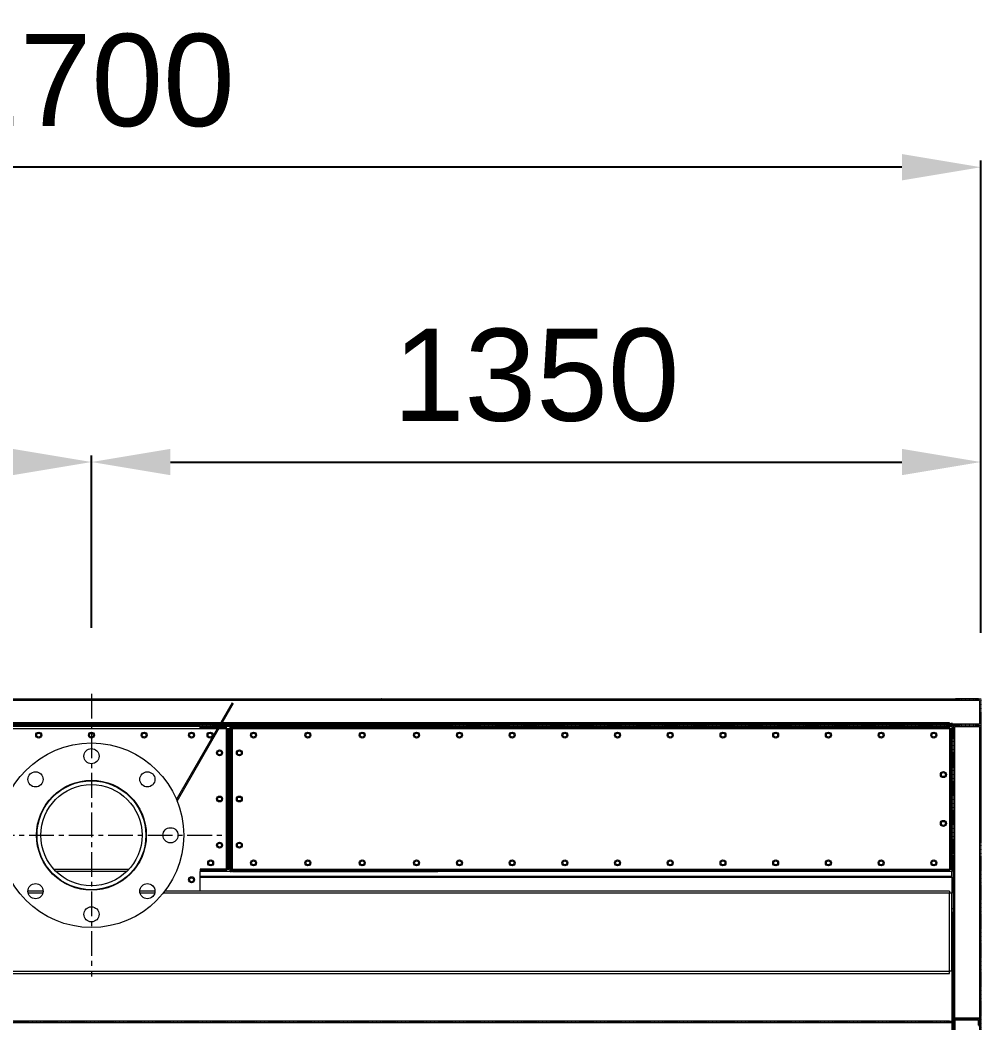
# Model space of a CAD drawing. Header units: millimetres. Extents: x -17070 to 42538, y -291348 to 31440.
# Drawn here: x 18517 to 19976, y 20036 to 21558 of the extents above; entities that cross this region are included whole.
import ezdxf

# ---------------------------------------------------------------- set-up
doc = ezdxf.new("R2010")
doc.units = ezdxf.units.MM
for name, pattern in [('CENTER', [2, 1.25, -0.25, 0.25, -0.25]), ('HIDDEN', [0.375, 0.25, -0.125]), ('HIDDENX2', [0.75, 0.5, -0.25])]:
    doc.linetypes.add(name, pattern=pattern)
doc.layers.add('center', color=1, linetype='CENTER')
doc.layers.add('HIDD', color=2, linetype='HIDDENX2')
doc.styles.get("Standard").update_dxf_attribs({"font": 'arial.ttf'})
doc.dimstyles.new('1.40', dxfattribs={"dimscale": 20, "dimtxt": 1.5, "dimasz": 1, "dimexe": 0.5, "dimexo": 0.5, "dimgap": 0.5, "dimtad": 1, "dimdec": 0, "dimzin": 0, "dimdsep": 46, "dimtxsty": 'Standard', "dimcen": 0, "dimclrd": 2, "dimclre": 2, "dimclrt": 3, "dimadec": 0, "dimazin": 0, "dimtfac": 1, "dimtdec": 0, "dimtmove": 0, "dimatfit": 0, "dimfxl": 1, "dimtolj": 1, "dimtzin": 0, "dimlwd": -1, "dimlwe": -1, "dimarcsym": 0})

# ---------------------------------------------------------------- blocks, each defined once
blk = doc.blocks.new('*D733')
at = {"color": 2, "transparency": 16777216}
for p, q in [((17275.5, 20627.7), (17275.5, 21344.3)), ((19975.5, 20627.7), (19975.5, 21344.3)), ((19855.5, 21334.3), (17395.5, 21334.3))]:
    blk.add_line(p, q, dxfattribs=at)
for points in [[(17395.5, 21354.3), (17395.5, 21314.3), (17275.5, 21334.3)], [(19855.5, 21354.3), (19855.5, 21314.3), (19975.5, 21334.3)]]:
    blk.add_solid(points, dxfattribs=at)
at = {"layer": 'Defpoints', "color": 0, "transparency": 16777216}
for p in [(17275.5, 21334.3), (17275.5, 20527.7), (19975.5, 20527.7)]:
    blk.add_point(p, dxfattribs=at)
at = {"color": 3, "lineweight": 5, "transparency": 16777216, "insert": (18625.5, 21465.7), "char_height": 140, "attachment_point": 5}
blk.add_mtext('\\A1;2700', dxfattribs=at)
blk = doc.blocks.new('*D745')
at = {"color": 2, "transparency": 16777216}
for p, q in [((17275.5, 20627.7), (17275.5, 20897)), ((18625.5, 20635.2), (18625.5, 20897)), ((18505.5, 20887), (17395.5, 20887))]:
    blk.add_line(p, q, dxfattribs=at)
for points in [[(17395.5, 20907), (17395.5, 20867), (17275.5, 20887)], [(18505.5, 20907), (18505.5, 20867), (18625.5, 20887)]]:
    blk.add_solid(points, dxfattribs=at)
at = {"layer": 'Defpoints', "color": 0, "transparency": 16777216}
for p in [(17275.5, 20887), (18625.5, 20535.2), (17275.5, 20527.7)]:
    blk.add_point(p, dxfattribs=at)
at = {"color": 3, "lineweight": 5, "transparency": 16777216, "insert": (17950.5, 21018.5), "char_height": 140, "attachment_point": 5}
blk.add_mtext('\\A1;1350', dxfattribs=at)
blk = doc.blocks.new('*D746')
at = {"color": 2, "transparency": 16777216}
for p, q in [((18625.5, 20635.2), (18625.5, 20897)), ((19975.5, 20627.7), (19975.5, 20897)), ((18745.5, 20887), (19855.5, 20887))]:
    blk.add_line(p, q, dxfattribs=at)
for points in [[(18745.5, 20907), (18745.5, 20867), (18625.5, 20887)], [(19855.5, 20907), (19855.5, 20867), (19975.5, 20887)]]:
    blk.add_solid(points, dxfattribs=at)
at = {"layer": 'Defpoints', "color": 0, "transparency": 16777216}
for p in [(19975.5, 20887), (18625.5, 20535.2), (19975.5, 20527.7)]:
    blk.add_point(p, dxfattribs=at)
at = {"color": 3, "lineweight": 5, "transparency": 16777216, "insert": (19300.5, 21018.5), "char_height": 140, "attachment_point": 5}
blk.add_mtext('\\A1;1350', dxfattribs=at)
blk = doc.blocks.new('435')
for p, q in [((-131382, 21088.8), (-131342, 21088.8)), ((-131382, 21088.8), (-131382, 21078.8)), ((-131380, 21078.8), (-131382, 21078.8)), ((-131380, 21086.8), (-131344, 21086.8)), ((-131380, 21086.8), (-131380, 21078.8)), ((-131344, 21086.8), (-131344, 21040.8)), ((-131342, 21088.8), (-131342, 21038.8)), ((-131342, 21088.8), (-131342, 21038.8)), ((-131382, 21038.8), (-131382, 21050.8)), ((-131382, 21050.8), (-131380, 21050.8)), ((-131380, 21040.8), (-131380, 21050.8)), ((-131342, 21038.8), (-131382, 21038.8)), ((-131344, 21040.8), (-131380, 21040.8))]:
    blk.add_line(p, q)
blk = doc.blocks.new('3')
at = {"color": 7, "lineweight": 20}
for p, q in [((17323.1, 20527.7), (19927.9, 20527.7)), ((19928, 20487.7), (18821.9, 20487.7)), ((19928, 20491.3), (18824, 20491.3)), ((19933.5, 20282.6), (19933.5, 18032.8)), ((19975.5, 18032.8), (19975.5, 20282.6)), ((18790.5, 20258.5), (19931.5, 20258.5)), ((18790.5, 20257.2), (19931.5, 20257.2)), ((19928, 20232.6), (18734.3, 20232.6)), ((19928, 20236.1), (18737.1, 20236.1)), ((19931.5, 20204.7), (19931.5, 18078.7)), ((17323, 20114.6), (19928, 20114.6)), ((17323, 20111.1), (19928, 20111.1)), ((19928, 20038.7), (17323, 20038.7))]:
    blk.add_line(p, q, dxfattribs=at)
at = {"color": 7, "lineweight": 20, "ltscale": 0.094267}
blk.add_line((18754.6, 20375), (18839.4, 20521.9), dxfattribs=at)
at = {"color": 7, "lineweight": 20, "ltscale": 0.095125}
blk.add_line((18755.5, 20372.6), (18841.1, 20520.9), dxfattribs=at)
at = {"color": 7, "lineweight": 20, "ltscale": 0.019444}
for p, q in [((19972, 20527.7), (19937, 20527.7)), ((19937, 20525.7), (19972, 20525.7))]:
    blk.add_line(p, q, dxfattribs=at)
at = {"color": 7, "lineweight": 20, "ltscale": 0.108889}
blk.add_line((19975.5, 20505.7), (19975.5, 20309.7), dxfattribs=at)
blk.add_line((19975.5, 20505.7), (19975.5, 20309.7), dxfattribs=at)
at = {"color": 7, "lineweight": 20, "ltscale": 0.217982}
blk.add_line((18821.7, 20491.3), (18429.3, 20491.3), dxfattribs=at)
at = {"color": 7, "lineweight": 20, "ltscale": 0.215672}
blk.add_line((18819.6, 20487.7), (18431.4, 20487.7), dxfattribs=at)
at = {"color": 7, "lineweight": 20, "ltscale": 0.183333}
for p, q in [((18790.5, 20485.7), (18460.5, 20485.7)), ((18790.5, 20482.2), (18460.5, 20482.2))]:
    blk.add_line(p, q, dxfattribs=at)
at = {"color": 7, "lineweight": 20, "ltscale": 0.015528}
blk.add_line((18790.5, 20485.7), (18818.5, 20485.7), dxfattribs=at)
at = {"color": 7, "lineweight": 20, "ltscale": 0.001111}
for p, q in [((18790.5, 20483.7), (18790.5, 20485.7)), ((18830.5, 20483.7), (18830.5, 20485.7)), ((18838, 20485.7), (18836, 20485.7)), ((19928, 20483.7), (19928, 20485.7)), ((18834, 20482.2), (18832, 20482.2)), ((19931.5, 20482.2), (19929.5, 20482.2)), ((18834, 20460.7), (18836, 20460.7)), ((18834, 20458.7), (18836, 20458.7)), ((18836, 20292.7), (18834, 20292.7)), ((18836, 20290.7), (18834, 20290.7)), ((18832, 20269.2), (18834, 20269.2)), ((18836, 20269.2), (18834, 20269.2)), ((19929.5, 20269.2), (19931.5, 20269.2)), ((18790.5, 20267.7), (18790.5, 20265.7)), ((18830.5, 20265.7), (18830.5, 20267.7)), ((18836, 20265.7), (18838, 20265.7)), ((19928, 20265.7), (19928, 20267.7)), ((19931.5, 20209.6), (19933.5, 20209.6))]:
    blk.add_line(p, q, dxfattribs=at)
at = {"color": 7, "lineweight": 20, "ltscale": 0.000833333}
for p, q in [((18790.5, 20482.2), (18790.5, 20483.7)), ((18830.5, 20482.2), (18830.5, 20483.7)), ((18839.5, 20485.7), (18838, 20485.7)), ((19928, 20482.2), (19928, 20483.7)), ((18830.5, 20482.2), (18832, 20482.2)), ((19928, 20482.2), (19929.5, 20482.2)), ((18790.5, 20269.2), (18790.5, 20267.7)), ((18830.5, 20269.2), (18832, 20269.2)), ((18830.5, 20269.2), (18830.5, 20267.7)), ((19928, 20269.2), (19928, 20267.7)), ((19928, 20269.2), (19929.5, 20269.2)), ((18839.5, 20265.7), (18838, 20265.7))]:
    blk.add_line(p, q, dxfattribs=at)
at = {"color": 7, "lineweight": 20, "ltscale": 0.014886}
blk.add_line((18790.5, 20483.7), (18817.3, 20483.7), dxfattribs=at)
at = {"color": 7, "lineweight": 20, "ltscale": 0.006053}
blk.add_line((18819.6, 20483.7), (18830.5, 20483.7), dxfattribs=at)
at = {"color": 7, "lineweight": 20, "ltscale": 0.005411}
blk.add_line((18820.8, 20485.7), (18830.5, 20485.7), dxfattribs=at)
at = {"color": 7, "lineweight": 20, "ltscale": 0.003056}
for p, q in [((18836, 20485.7), (18830.5, 20485.7)), ((18836, 20482.2), (18830.5, 20482.2)), ((18836, 20265.7), (18830.5, 20265.7))]:
    blk.add_line(p, q, dxfattribs=at)
at = {"color": 7, "lineweight": 20, "ltscale": 0.122222}
for p, q in [((18836, 20265.7), (18836, 20485.7)), ((18838, 20265.7), (18838, 20485.7)), ((18839.5, 20265.7), (18839.5, 20485.7))]:
    blk.add_line(p, q, dxfattribs=at)
at = {"color": 7, "lineweight": 20, "ltscale": 0.173056}
for p, q in [((19151, 20485.7), (18839.5, 20485.7)), ((18839.5, 20265.7), (19151, 20265.7))]:
    blk.add_line(p, q, dxfattribs=at)
at = {"color": 7, "lineweight": 20, "ltscale": 0.426667}
for p, q in [((18839.5, 20485.7), (19928, 20485.7)), ((18839.5, 20483.7), (19928, 20483.7)), ((19928, 20482.2), (18839.5, 20482.2)), ((18839.5, 20269.2), (19928, 20269.2)), ((19928, 20267.7), (18839.5, 20267.7)), ((19928, 20265.7), (18839.5, 20265.7))]:
    blk.add_line(p, q, dxfattribs=at)
at = {"color": 7, "lineweight": 20, "ltscale": 0.002}
blk.add_line((19928, 20491.3), (19928, 20487.7), dxfattribs=at)
at = {"color": 7, "lineweight": 20, "ltscale": 0.001944}
for p, q in [((19931.5, 20485.7), (19928, 20485.7)), ((19931.5, 20485.7), (19931.5, 20482.2)), ((19931.5, 20482.2), (19928, 20482.2)), ((19931.5, 20269.2), (19931.5, 20265.7)), ((19931.5, 20265.7), (19928, 20265.7)), ((19928, 20236.1), (19928, 20232.6)), ((19931.5, 20232.6), (19928, 20232.6)), ((19931.5, 20114.6), (19928, 20114.6)), ((19928, 20111.1), (19928, 20114.6))]:
    blk.add_line(p, q, dxfattribs=at)
at = {"color": 7, "lineweight": 20, "ltscale": 0.001124}
blk.add_line((19928.4, 20485.7), (19928.4, 20487.7), dxfattribs=at)
at = {"color": 7, "lineweight": 20, "ltscale": 0.000222222}
blk.add_line((19928.4, 20487.7), (19928.4, 20487.3), dxfattribs=at)
at = {"color": 7, "lineweight": 20, "ltscale": 1.34852e-06}
blk.add_line((19928.4, 20485.7), (19928.4, 20485.7), dxfattribs=at)
at = {"color": 7, "lineweight": 20, "ltscale": 0.000546891}
blk.add_line((19929.5, 20487.7), (19928.5, 20487.7), dxfattribs=at)
at = {"color": 7, "lineweight": 20, "ltscale": 0.000775013}
blk.add_line((19931.3, 20485.7), (19929.9, 20486), dxfattribs=at)
at = {"color": 7, "lineweight": 20, "ltscale": 4.29761e-05}
blk.add_line((19929.9, 20486), (19929.9, 20486), dxfattribs=at)
at = {"color": 7, "lineweight": 20, "ltscale": 0.00052914}
blk.add_line((19931.5, 20488.8), (19930.6, 20488.8), dxfattribs=at)
at = {"color": 7, "lineweight": 20, "ltscale": 0.000112069}
blk.add_line((19931.5, 20487.7), (19931.3, 20487.7), dxfattribs=at)
at = {"color": 7, "lineweight": 20, "ltscale": 0.001333}
blk.add_line((19931.5, 20491.2), (19931.5, 20488.8), dxfattribs=at)
at = {"color": 7, "lineweight": 20, "ltscale": 0.000765407}
blk.add_line((19931.5, 20489), (19931.5, 20487.7), dxfattribs=at)
at = {"color": 7, "lineweight": 20, "ltscale": 0.000392287}
blk.add_line((19931.5, 20485.7), (19931.5, 20486.4), dxfattribs=at)
at = {"color": 7, "lineweight": 20, "ltscale": 0.014405}
blk.add_line((18816.5, 20482.2), (18790.5, 20482.2), dxfattribs=at)
at = {"color": 7, "lineweight": 20, "ltscale": 0.006534}
blk.add_line((18830.5, 20482.2), (18818.8, 20482.2), dxfattribs=at)
at = {"color": 7, "lineweight": 20, "ltscale": 0.118333}
for p, q in [((18830.5, 20269.2), (18830.5, 20482.2)), ((18832, 20482.2), (18832, 20269.2)), ((18834, 20482.2), (18834, 20269.2)), ((19928, 20482.2), (19928, 20269.2)), ((19929.5, 20482.2), (19929.5, 20269.2)), ((19931.5, 20482.2), (19931.5, 20269.2))]:
    blk.add_line(p, q, dxfattribs=at)
at = {"color": 7, "lineweight": 20, "ltscale": 0.004724}
blk.add_line((19933.5, 20291.1), (19933.5, 20282.6), dxfattribs=at)
at = {"color": 7, "lineweight": 20, "ltscale": 0.031059}
for p, q in [((18568.6, 20269.2), (18624.5, 20269.2)), ((18626.5, 20269.2), (18682.4, 20269.2))]:
    blk.add_line(p, q, dxfattribs=at)
at = {"color": 7, "lineweight": 20, "ltscale": 0.022222}
for p, q in [((18830.5, 20269.2), (18790.5, 20269.2)), ((18830.5, 20267.7), (18790.5, 20267.7)), ((18830.5, 20265.7), (18790.5, 20265.7))]:
    blk.add_line(p, q, dxfattribs=at)
at = {"color": 7, "lineweight": 20, "ltscale": 0.029184}
for p, q in [((18624.5, 20265.7), (18572, 20265.7)), ((18679.1, 20265.7), (18626.5, 20265.7))]:
    blk.add_line(p, q, dxfattribs=at)
at = {"color": 7, "lineweight": 20, "ltscale": 0.016445}
blk.add_line((18790.5, 20236.1), (18790.5, 20265.7), dxfattribs=at)
at = {"color": 7, "lineweight": 20, "ltscale": 0.003966}
blk.add_line((19931.5, 20258.5), (19931.5, 20265.7), dxfattribs=at)
at = {"color": 7, "lineweight": 20, "ltscale": 0.000719648}
blk.add_line((19931.5, 20257.2), (19931.5, 20258.5), dxfattribs=at)
at = {"color": 7, "lineweight": 20, "ltscale": 0.013703}
blk.add_line((19931.5, 20257.2), (19931.5, 20232.6), dxfattribs=at)
at = {"color": 7, "lineweight": 20, "ltscale": 0.012775}
for p, q in [((18552.2, 20236.1), (18529.2, 20236.1)), ((18721.9, 20236.1), (18698.9, 20236.1))]:
    blk.add_line(p, q, dxfattribs=at)
at = {"color": 7, "lineweight": 20, "ltscale": 0.012258}
for p, q in [((18551.7, 20232.6), (18529.6, 20232.6)), ((18721.4, 20232.6), (18699.4, 20232.6))]:
    blk.add_line(p, q, dxfattribs=at)
at = {"color": 7, "lineweight": 20, "ltscale": 0.005556}
blk.add_line((18790.5, 20236.4), (18800.5, 20236.4), dxfattribs=at)
at = {"color": 7, "lineweight": 20, "ltscale": 0.000204773}
blk.add_line((18800.5, 20236.1), (18800.5, 20236.4), dxfattribs=at)
at = {"color": 7, "lineweight": 20, "ltscale": 0.065556}
for p, q in [((19928, 20114.6), (19928, 20232.6)), ((19931.5, 20114.6), (19931.5, 20232.6))]:
    blk.add_line(p, q, dxfattribs=at)
at = {"color": 7, "lineweight": 20, "ltscale": 0.041626}
blk.add_line((19931.5, 20114.6), (19931.5, 20039.6), dxfattribs=at)
at = {"color": 7, "lineweight": 20}
for centre, radius in [((18545.5, 20472.7), 4.5), ((18545.5, 20472.7), 3), ((18625.5, 20472.7), 4.5), ((18625.5, 20472.7), 3), ((18705.5, 20472.7), 4.5), ((18705.5, 20472.7), 3), ((18777.5, 20472.7), 4.5), ((18777.5, 20472.7), 3), ((18805.5, 20472.7), 4.5), ((18805.5, 20472.7), 3), ((18871.5, 20472.7), 4.5), ((18871.5, 20472.7), 3), ((18954, 20472.7), 4.5), ((18954, 20472.7), 3), ((19036.5, 20472.7), 4.5), ((19036.5, 20472.7), 3), ((19119, 20472.7), 4.5), ((19119, 20472.7), 3), ((19184, 20472.7), 4.5), ((19184, 20472.7), 3), ((19264, 20472.7), 4.5), ((19264, 20472.7), 3), ((19344, 20472.7), 4.5), ((19344, 20472.7), 3), ((19424, 20472.7), 4.5), ((19424, 20472.7), 3), ((19504, 20472.7), 4.5), ((19504, 20472.7), 3), ((19584, 20472.7), 4.5), ((19584, 20472.7), 3), ((19664, 20472.7), 4.5), ((19664, 20472.7), 3), ((19744, 20472.7), 4.5), ((19744, 20472.7), 3), ((19824, 20472.7), 4.5), ((19824, 20472.7), 3), ((19904, 20472.7), 4.5), ((19904, 20472.7), 3), ((18625.5, 20320.7), 140), ((18625.5, 20440.7), 11.5), ((18820, 20445.7), 4.5), ((18820, 20445.7), 3), ((18850, 20445.7), 4.5), ((18850, 20445.7), 3), ((18540.7, 20405.5), 11.5), ((18710.4, 20405.5), 11.5), ((19918.5, 20412.7), 4.5), ((19918.5, 20412.7), 3), ((18625.5, 20320.7), 83.3), ((18625.5, 20320.7), 82.6), ((18625.5, 20320.7), 76.8), ((18820, 20375.7), 4.5), ((18820, 20375.7), 3), ((18850, 20375.7), 4.5), ((18850, 20375.7), 3), ((18745.5, 20320.7), 11.5), ((19918.5, 20338.7), 4.5), ((19918.5, 20338.7), 3), ((18820, 20305.7), 4.5), ((18820, 20305.7), 3), ((18850, 20305.7), 4.5), ((18850, 20305.7), 3), ((18806.5, 20278.7), 4.5), ((18806.5, 20278.7), 3), ((18871.5, 20278.7), 4.5), ((18871.5, 20278.7), 3), ((18954, 20278.7), 4.5), ((18954, 20278.7), 3), ((19036.5, 20278.7), 4.5), ((19036.5, 20278.7), 3), ((19119, 20278.7), 4.5), ((19119, 20278.7), 3), ((19184, 20278.7), 4.5), ((19184, 20278.7), 3), ((19264, 20278.7), 4.5), ((19264, 20278.7), 3), ((19344, 20278.7), 4.5), ((19344, 20278.7), 3), ((19424, 20278.7), 4.5), ((19424, 20278.7), 3), ((19504, 20278.7), 4.5), ((19504, 20278.7), 3), ((19584, 20278.7), 4.5), ((19584, 20278.7), 3), ((19664, 20278.7), 4.5), ((19664, 20278.7), 3), ((19744, 20278.7), 4.5), ((19744, 20278.7), 3), ((19824, 20278.7), 4.5), ((19824, 20278.7), 3), ((19904, 20278.7), 4.5), ((19904, 20278.7), 3), ((18777.5, 20253.2), 4.5), ((18777.5, 20253.2), 3), ((18540.7, 20235.8), 11.5), ((18710.4, 20235.8), 11.5), ((18625.5, 20200.7), 11.5)]:
    blk.add_circle(centre, radius, dxfattribs=at)
for centre, radius, start, end in [((19057, 20524.2), 3.5, 89.1189, 90), ((19066, 20524.2), 3.5, 90, 90.8811), ((19927.9, 20491.3), 1.6, 273.5833, 0), ((19928, 20491.2), 3.5, 270, 360), ((19927.9, 20491.3), 3.6, 271.5918, 358.408), ((19928, 20482.2), 3.5, 89.6193, 90), ((19928.4, 20488.8), 3.1, 270, 360), ((19928.4, 20488.8), 1.5, 270, 335.4787), ((19928.4, 20490.8), 3.1, 270, 293.6316), ((19928.8, 20485.7), 1.13, 0.0387, 16.5688), ((19931.6, 20487.3), 1.69, 257.3007, 266.9161), ((19928.4, 20309.2), 3.1, 359.3203, 0), ((19928.4, 20292.8), 3.1, 0, 2.0472)]:
    blk.add_arc(centre, radius, start, end, dxfattribs=at)
for centre, major_axis, ratio, start_param, end_param in [((19928.4, 20486.3), (1.5, 0), 0.995898, 0.976083, 1.176983), ((19928.4, 20486.4), (-1.5, 0), 1, 4.066818, 4.1847), ((19928.4, 20486.3), (-1.5, 0), 0.809022, 2.60399, 2.891174), ((19928.4, 20486.4), (-3.1, 0), 1, 3.141593, 3.538421), ((19928.4, 20486.3), (3.1, 0), 0.995898, 6.283185, 6.286865), ((19928.4, 20476.1), (3.1, 0), 0.945441, 6.283185, 6.29095), ((19928.4, 20395), (3.1, 0), 0.787572, 6.283185, 6.289043), ((19928.4, 20327.3), (3.1, 0), 0.728422, 6.283185, 6.287733), ((19928.4, 20309.6), (-3.1, 0), 0.809022, 3.137046, 3.141593), ((19928.4, 20292.8), (3.1, 0), 0.99655, 0, 0.035713), ((19928.4, 20292.6), (3.1, 0), 0.977239, 6.283185, 6.287877), ((19928.4, 20288), (3.1, 0), 0.99655, 0, 0.017692), ((19928.4, 20287.6), (3.1, 0), 0.968276, 0, 0.017675), ((19928.4, 20273.2), (3.1, 0), 0.968276, 0, 0.017496), ((19928.4, 20272.7), (3.1, 0), 0.944147, 0, 0.017479), ((19928.4, 20253.7), (3.1, 0), 0.944147, 0, 0.017324), ((19928.4, 20252.9), (3.1, 0), 0.878691, 0, 0.017289), ((19928.4, 20252), (3.1, 0), 0.543645, 6.283185, 6.286673)]:
    blk.add_ellipse(centre, major_axis=major_axis, ratio=ratio, start_param=start_param, end_param=end_param, dxfattribs=at)
at = {"layer": 'center', "lineweight": 20, "ltscale": 30}
for p, q in [((18625.5, 20535.2), (18625.5, 20106.2)), ((18411, 20320.7), (18840, 20320.7))]:
    blk.add_line(p, q, dxfattribs=at)
at = {"layer": 'center', "lineweight": 20}
for p, q in [((17275.5, 20527.7), (19975.5, 20527.7)), ((19975.5, 20527.7), (19975.5, 17527.7)), ((17275.5, 20487.7), (19975.5, 20487.7)), ((19933.5, 20487.5), (19975.5, 20487.5)), ((19933.5, 20487.5), (19933.5, 17527.7)), ((17275.5, 20038.7), (19933.5, 20038.7))]:
    blk.add_line(p, q, dxfattribs=at)
at = {"layer": 'HIDD', "linetype": 'HIDDEN', "lineweight": 20}
for p, q in [((17275.5, 20525.7), (19973.5, 20525.7)), ((19973.5, 20525.7), (19973.5, 20489.7)), ((17275.5, 20489.7), (19973.5, 20489.7)), ((19935.5, 20485.5), (19973.5, 20485.5)), ((19935.5, 20485.5), (19935.5, 19648.7)), ((19945.5, 20489.7), (19945.5, 20487.7)), ((19973.5, 20485.5), (19973.5, 17527.7)), ((17275.5, 20036.7), (19933.5, 20036.7))]:
    blk.add_line(p, q, dxfattribs=at)
at = {"lineweight": 20, "xscale": -1}
blk.add_blockref('435', (-111408.4, -1046.2), dxfattribs=at)

msp = doc.modelspace()

# ---------------------------------------------------------------- block references
msp.add_blockref('3', (0, 0))

# ---------------------------------------------------------------- dimensions: what is measured, and where the dimension line sits
at = {"lineweight": 5}
for base, p1, p2, picture, middle in [((17275.5, 21334.3), (19975.5, 20527.7), (17275.5, 20527.7), '*D733', (18625.5, 21465.7)), ((17275.5, 20887), (18625.5, 20535.2), (17275.5, 20527.7), '*D745', (17950.5, 21018.5)), ((19975.5, 20887), (18625.5, 20535.2), (19975.5, 20527.7), '*D746', (19300.5, 21018.5))]:
    dim = msp.add_linear_dim(base=base, p1=p1, p2=p2, dimstyle='1.40', override={"dimtxt": 7, "dimasz": 6, "dimexo": 5, "dimgap": 3}, dxfattribs=at)
    dim.commit()
    dim.dimension.update_dxf_attribs({"geometry": picture, "text_midpoint": middle})

doc.saveas('drawing.dxf')
